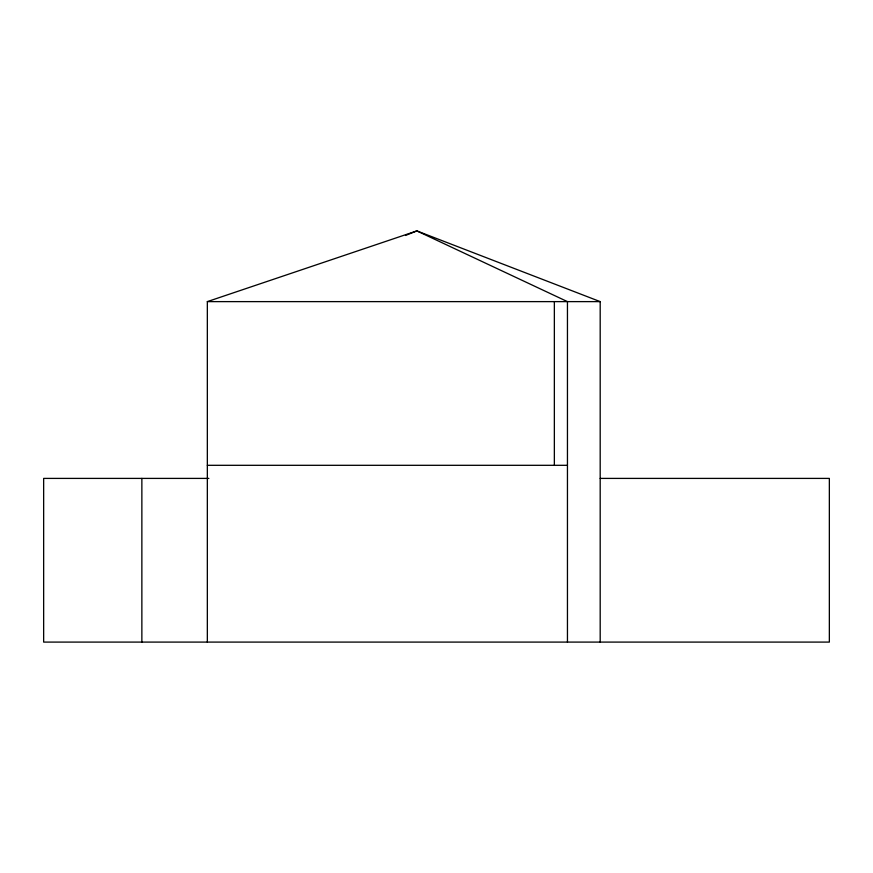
<?xml version="1.0" encoding="UTF-8"?>
<svg xmlns="http://www.w3.org/2000/svg" width="873" height="873" viewBox="0 0 873 873"><rect width="100%" height="100%" fill="white"/><g stroke="black" fill="none" stroke-linecap="round" stroke-linejoin="round"><path stroke-width="1.31" d="M405.498 235.459L416.858 230.909L600.188 301.621L600.188 642.091M207.338 642.091L207.338 301.621L416.858 230.909L567.45 301.621L567.45 642.091M207.338 301.621L600.188 301.621M207.338 465.309L567.45 465.309M208.843 478.404L43.65 478.404L43.65 642.091L829.35 642.091L829.35 478.404L600.188 478.404M554.355 301.621L554.355 465.309M141.863 478.404L141.863 642.091"/></g></svg>
